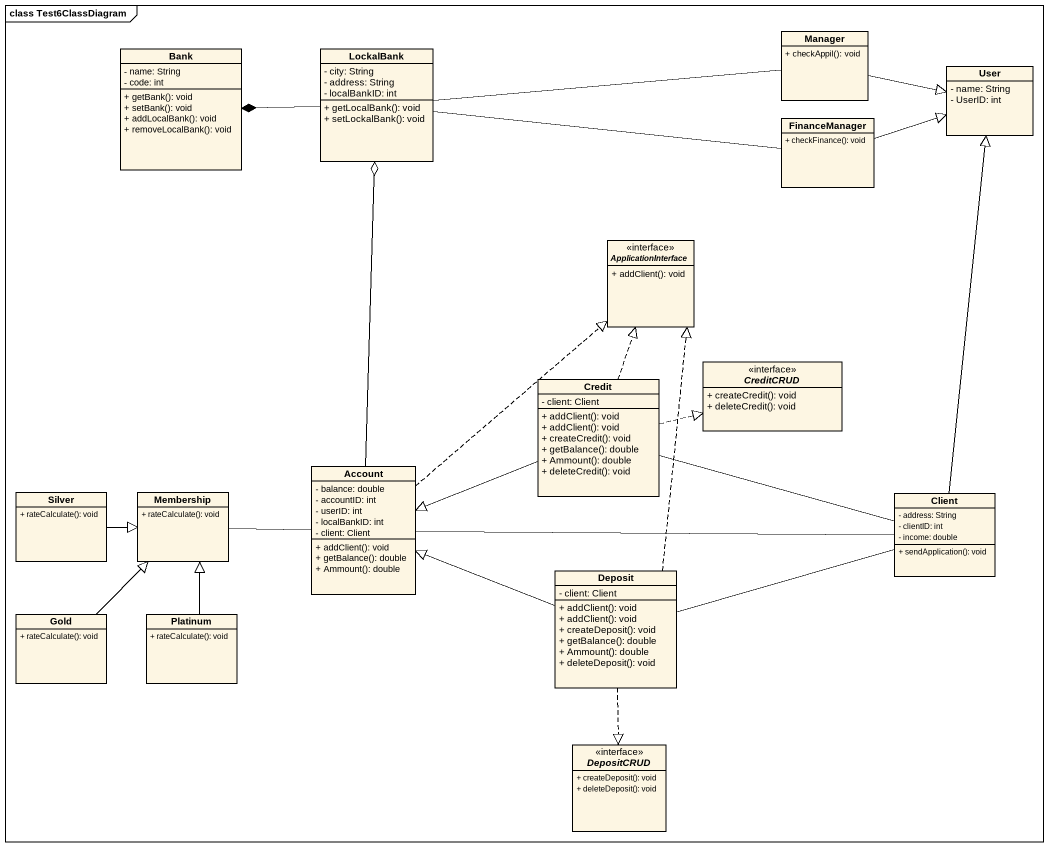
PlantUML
@startuml
mainframe class Test6ClassDiagram
hide circle
hide empty members
skinparam classAttributeIconSize 0
class Bank {
  - name: String
  - code: int
  + getBank(): void
  + setBank(): void
  + addLocalBank(): void
  + removeLocalBank(): void
}
class LockalBank {
  - city: String
  - address: String
  - localBankID: int
  + getLocalBank(): void
  + setLockalBank(): void
}
class Manager {
  + checkAppil(): void
}
class User {
  - name: String
  - UserID: int
}
class FinanceManager {
  + checkFinance(): void
}
interface ApplicationInterface {
  + addClient(): void
}
interface CreditCRUD {
  + createCredit(): void
  + deleteCredit(): void
}
class Credit {
  - client: Client
  + addClient(): void
  + addClient(): void
  + createCredit(): void
  + getBalance(): double
  + Ammount(): double
  + deleteCredit(): void
}
class Account {
  - balance: double
  - accountID: int
  - userID: int
  - localBankID: int
  - client: Client
  + addClient(): void
  + getBalance(): double
  + Ammount(): double
}
class Silver {
  + rateCalculate(): void
}
class Membership {
  + rateCalculate(): void
}
class Client {
  - address: String
  - clientID: int
  - income: double
  + sendApplication(): void
}
class Deposit {
  - client: Client
  + addClient(): void
  + addClient(): void
  + createDeposit(): void
  + getBalance(): double
  + Ammount(): double
  + deleteDeposit(): void
}
class Gold {
  + rateCalculate(): void
}
class Platinum {
  + rateCalculate(): void
}
interface DepositCRUD {
  + createDeposit(): void
  + deleteDeposit(): void
}
LockalBank -left-* Bank
LockalBank -right- Manager
LockalBank -right- FinanceManager
Manager -right-|> User
FinanceManager -right-|> User
Credit .up.|> ApplicationInterface
Credit .right.|> CreditCRUD
Credit -left-|> Account
Credit -right- Client
Account -up-o LockalBank
Account .up.|> ApplicationInterface
Account -right- Client
Silver -right-|> Membership
Membership -right- Account
Client -up-|> User
Deposit .up.|> ApplicationInterface
Deposit -left-|> Account
Deposit -right- Client
Deposit ..|> DepositCRUD
Gold -up-|> Membership
Platinum -up-|> Membership
@enduml
